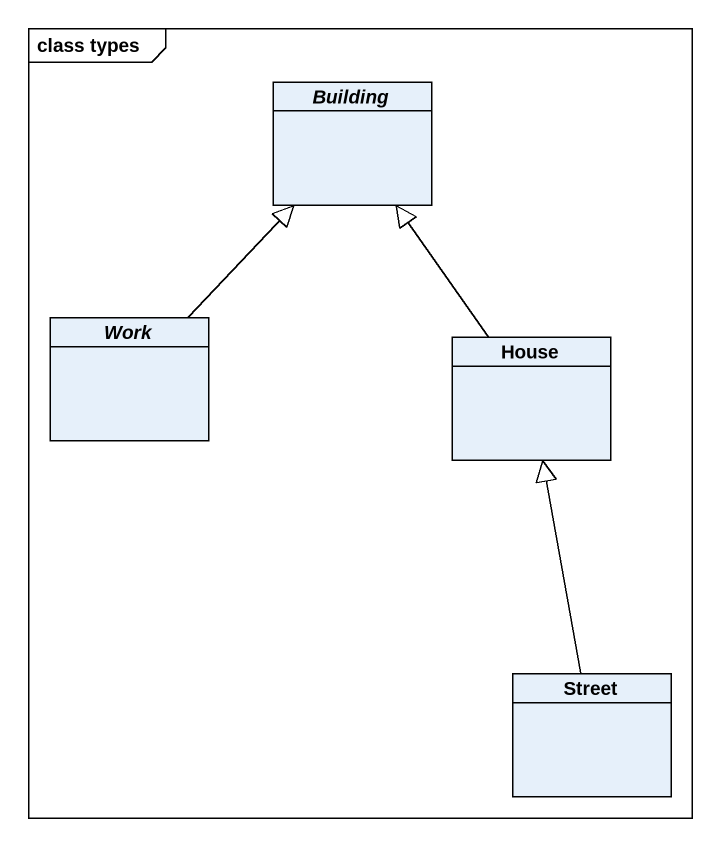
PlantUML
@startuml
mainframe class types
hide circle
hide empty members
abstract class Building
abstract class Work
class House
class Street
Work -up-|> Building
House -up-|> Building
Street -up-|> House
@enduml
